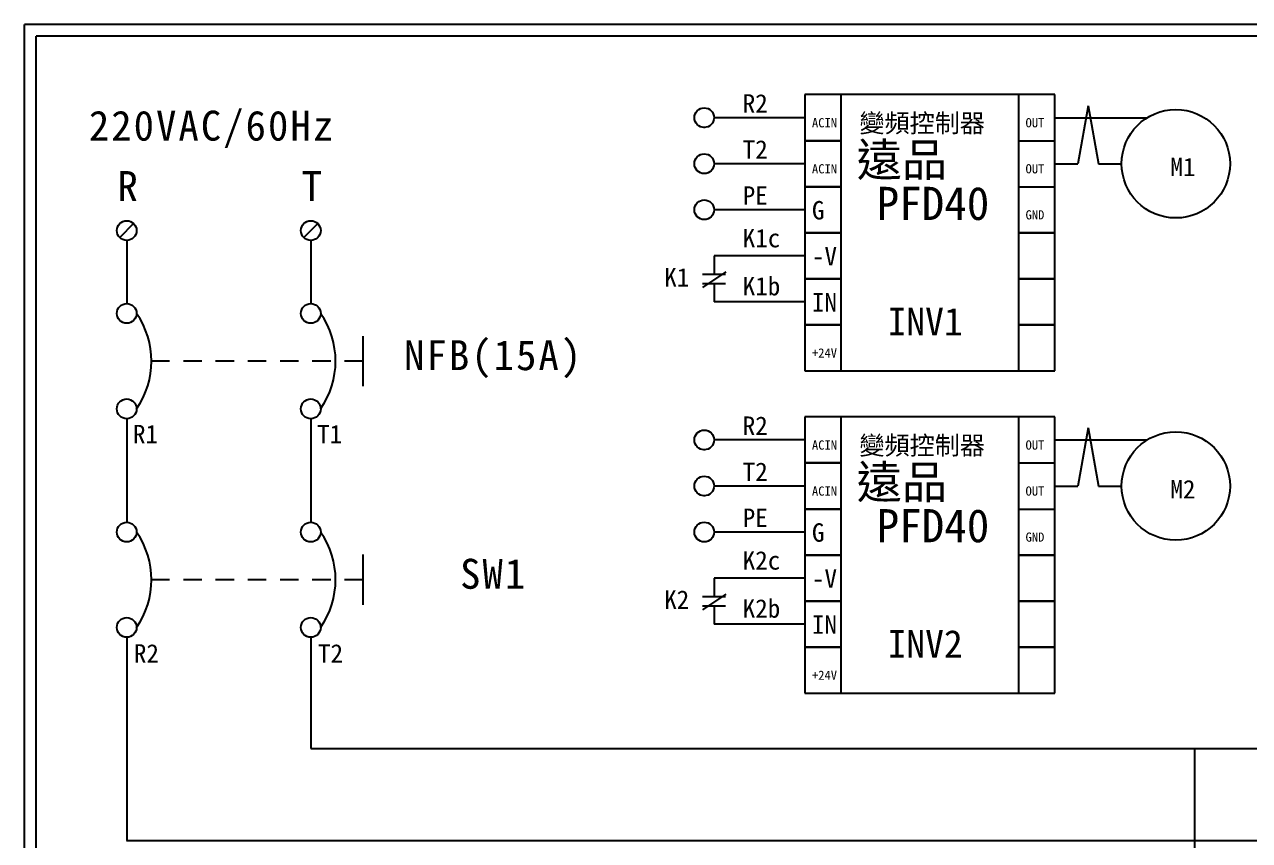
# Model space of a CAD drawing. Extents: x 10 to 297, y 3 to 207.
# Drawn here: x 10 to 143.1, y 118.4 to 207 of the extents above; entities that cross this region are included whole.
import ezdxf

# ---------------------------------------------------------------- set-up
doc = ezdxf.new("R2010")
doc.units = 0
doc.linetypes.add('HIDDEN9', pattern=[3.5, 2, -1.5])
doc.layers.get('0').update_dxf_attribs({"linetype": 'CONTINUOUS'})
doc.layers.add('圖框層', color=7, linetype='CONTINUOUS')
doc.layers.add('標尺寸層', color=3, linetype='CONTINUOUS')
doc.styles.add('STSL', font='kaiu.ttf')
doc.styles.add('標楷體', font='kaiu.ttf')

msp = doc.modelspace()

# ---------------------------------------------------------------- linework, layer by layer
at = {"color": 7}
for p, q in [((121.9, 199.35), (94.76, 199.35)), ((94.76, 199.35), (94.76, 194.35)), ((98.7, 194.35), (98.7, 199.35)), ((117.96, 199.35), (117.96, 194.35)), ((121.9, 194.35), (121.9, 199.35)), ((94.76, 194.35), (98.7, 194.35)), ((94.76, 194.35), (94.76, 189.35)), ((98.7, 189.35), (98.7, 194.35)), ((117.96, 194.35), (121.9, 194.35)), ((117.96, 194.35), (117.96, 189.35)), ((121.9, 189.35), (121.9, 194.35)), ((94.76, 189.35), (98.7, 189.35)), ((94.76, 189.35), (94.76, 184.35)), ((98.7, 184.35), (98.7, 189.35)), ((117.96, 189.35), (121.9, 189.35)), ((117.96, 189.35), (117.96, 184.35)), ((121.9, 184.35), (121.9, 189.35)), ((94.76, 184.35), (98.7, 184.35)), ((94.76, 184.35), (94.76, 179.35)), ((98.7, 179.35), (98.7, 184.35)), ((117.96, 184.35), (121.9, 184.35)), ((117.96, 184.35), (121.9, 184.35)), ((117.96, 184.35), (117.96, 179.35)), ((121.9, 179.35), (121.9, 184.35)), ((94.76, 179.35), (98.7, 179.35)), ((94.76, 179.35), (94.76, 174.35)), ((98.7, 174.35), (98.7, 179.35)), ((117.96, 179.35), (121.9, 179.35)), ((117.96, 179.35), (117.96, 174.35)), ((121.9, 174.35), (121.9, 179.35)), ((94.76, 174.35), (98.7, 174.35)), ((94.76, 174.35), (98.7, 174.35)), ((94.76, 174.35), (94.76, 169.35)), ((98.7, 169.35), (98.7, 174.35)), ((117.96, 174.35), (121.9, 174.35)), ((117.96, 174.35), (121.9, 174.35)), ((117.96, 174.35), (117.96, 169.35)), ((121.9, 169.35), (121.9, 174.35)), ((94.76, 169.35), (98.7, 169.35)), ((117.96, 169.35), (121.9, 169.35)), ((121.9, 164.35), (94.76, 164.35)), ((94.76, 164.35), (94.76, 159.35)), ((98.7, 159.35), (98.7, 164.35)), ((117.96, 164.35), (117.96, 159.35)), ((121.9, 159.35), (121.9, 164.35)), ((94.76, 159.35), (98.7, 159.35)), ((94.76, 159.35), (94.76, 154.35)), ((98.7, 154.35), (98.7, 159.35)), ((117.96, 159.35), (121.9, 159.35)), ((117.96, 159.35), (117.96, 154.35)), ((121.9, 154.35), (121.9, 159.35)), ((94.76, 154.35), (98.7, 154.35)), ((94.76, 154.35), (94.76, 149.35)), ((98.7, 149.35), (98.7, 154.35)), ((117.96, 154.35), (121.9, 154.35)), ((117.96, 154.35), (117.96, 149.35)), ((121.9, 149.35), (121.9, 154.35)), ((94.76, 149.35), (98.7, 149.35)), ((94.76, 149.35), (94.76, 144.35)), ((98.7, 144.35), (98.7, 149.35)), ((117.96, 149.35), (121.9, 149.35)), ((117.96, 149.35), (121.9, 149.35)), ((117.96, 149.35), (117.96, 144.35)), ((121.9, 144.35), (121.9, 149.35)), ((94.76, 144.35), (98.7, 144.35)), ((94.76, 144.35), (94.76, 139.35)), ((98.7, 139.35), (98.7, 144.35)), ((117.96, 144.35), (121.9, 144.35)), ((117.96, 144.35), (117.96, 139.35)), ((121.9, 139.35), (121.9, 144.35)), ((94.76, 139.35), (98.7, 139.35)), ((94.76, 139.35), (98.7, 139.35)), ((94.76, 139.35), (94.76, 134.35)), ((98.7, 134.35), (98.7, 139.35)), ((117.96, 139.35), (121.9, 139.35)), ((117.96, 139.35), (121.9, 139.35)), ((117.96, 139.35), (117.96, 134.35)), ((121.9, 134.35), (121.9, 139.35)), ((94.76, 134.35), (98.7, 134.35)), ((117.96, 134.35), (121.9, 134.35))]:
    msp.add_line(p, q, dxfattribs=at)
for p, q in [((21.85, 185.35), (20.34, 183.83)), ((41.85, 185.35), (40.34, 183.83))]:
    msp.add_line(p, q)
at = {"color": 7, "linetype": 'HIDDEN9'}
for p, q in [((46.76, 170.41), (23.79, 170.41)), ((46.76, 146.67), (23.79, 146.67))]:
    msp.add_line(p, q, dxfattribs=at)
at = {"color": 7}
for centre in [(83.83, 196.85), (83.83, 191.85), (83.83, 186.85), (83.83, 161.85), (83.83, 156.85), (83.83, 151.85)]:
    msp.add_circle(centre, 1.07, dxfattribs=at)
for centre in [(21.1, 184.59), (41.1, 184.59), (21.1, 175.59), (41.1, 175.59), (21.1, 165.23), (41.1, 165.23), (21.1, 151.84), (41.1, 151.84), (21.1, 141.49), (41.1, 141.49)]:
    msp.add_circle(centre, 1.07)
for centre in [(14.74, 170.41), (34.74, 170.41), (14.74, 146.67), (34.74, 146.67)]:
    msp.add_arc(centre, 9.05, 325.1286, 34.8714, dxfattribs=at)
at = {"layer": '圖框層', "color": 7}
for p, q in [((297, 206.97), (10, 206.97)), ((10, 3), (10, 206.97)), ((295.75, 205.72), (11.25, 205.72)), ((11.25, 4.25), (11.25, 205.72))]:
    msp.add_line(p, q, dxfattribs=at)
at = {"layer": '標尺寸層', "color": 7}
for p, q in [((98.7, 199.35), (94.76, 199.35)), ((125.53, 198.15), (124.41, 191.85)), ((125.53, 198.15), (126.66, 191.85)), ((83.83, 195.78), (83.83, 195.71)), ((94.76, 196.85), (84.9, 196.85)), ((121.9, 196.85), (131.94, 196.85)), ((98.7, 194.35), (94.76, 194.35)), ((94.76, 191.85), (84.9, 191.85)), ((121.9, 191.85), (124.41, 191.85)), ((126.66, 191.85), (129.16, 191.85)), ((83.83, 190.78), (83.83, 190.71)), ((98.7, 189.35), (94.76, 189.35)), ((98.7, 189.35), (94.76, 189.35)), ((94.76, 186.85), (84.9, 186.85)), ((83.83, 185.78), (83.83, 185.71)), ((98.7, 184.35), (94.76, 184.35)), ((121.9, 184.35), (117.96, 184.35)), ((21.1, 183.52), (21.1, 176.66)), ((41.1, 183.52), (41.1, 176.66)), ((94.76, 181.85), (84.9, 181.85)), ((84.9, 181.85), (84.9, 179.85)), ((86.18, 180.12), (83.65, 178.42)), ((83.65, 179.85), (86.15, 179.85)), ((83.65, 178.85), (86.15, 178.85)), ((84.9, 178.85), (84.9, 176.85)), ((98.7, 179.35), (94.76, 179.35)), ((121.9, 179.35), (117.96, 179.35)), ((94.76, 176.85), (84.9, 176.85)), ((98.7, 174.35), (94.76, 174.35)), ((121.9, 174.35), (117.96, 174.35)), ((46.76, 173.14), (46.76, 167.68)), ((94.76, 169.35), (121.9, 169.35)), ((21.1, 164.16), (21.1, 164.1)), ((21.1, 164.1), (21.1, 152.91)), ((41.1, 164.16), (41.1, 164.1)), ((41.1, 164.1), (41.1, 152.91)), ((98.7, 164.35), (94.76, 164.35)), ((125.53, 163.15), (124.41, 156.85)), ((125.53, 163.15), (126.66, 156.85)), ((94.76, 161.85), (84.9, 161.85)), ((121.9, 161.85), (131.94, 161.85)), ((83.83, 160.78), (83.83, 160.71)), ((98.7, 159.35), (94.76, 159.35)), ((83.83, 155.78), (83.83, 155.71)), ((94.76, 156.85), (84.9, 156.85)), ((121.9, 156.85), (124.41, 156.85)), ((126.66, 156.85), (129.16, 156.85)), ((98.7, 154.35), (94.76, 154.35)), ((98.7, 154.35), (94.76, 154.35)), ((94.76, 151.85), (84.9, 151.85)), ((83.83, 150.78), (83.83, 150.71)), ((46.76, 149.4), (46.76, 143.93)), ((98.7, 149.35), (94.76, 149.35)), ((121.9, 149.35), (117.96, 149.35)), ((94.76, 146.85), (84.9, 146.85)), ((84.9, 146.85), (84.9, 144.85)), ((86.18, 145.12), (83.65, 143.42)), ((83.65, 144.85), (86.15, 144.85)), ((83.65, 143.85), (86.15, 143.85)), ((84.9, 143.85), (84.9, 141.85)), ((98.7, 144.35), (94.76, 144.35)), ((121.9, 144.35), (117.96, 144.35)), ((94.76, 141.85), (84.9, 141.85)), ((21.1, 140.42), (21.1, 140.35)), ((21.1, 140.42), (21.1, 118.36)), ((41.1, 140.42), (41.1, 140.35)), ((41.1, 140.35), (41.1, 128.35)), ((98.7, 139.35), (94.76, 139.35)), ((121.9, 139.35), (117.96, 139.35)), ((94.76, 134.35), (121.9, 134.35)), ((41.1, 128.35), (271.72, 128.35)), ((41.1, 128.35), (41.1, 128.35)), ((137.09, 128.35), (137.08, 86.26)), ((21.09, 118.36), (272.89, 118.36))]:
    msp.add_line(p, q, dxfattribs=at)
for centre in [(135.05, 191.85), (135.05, 156.85)]:
    msp.add_circle(centre, 5.89, dxfattribs=at)

# ---------------------------------------------------------------- texts
at = {"color": 0, "char_height": 3.25, "style": '標楷體'}
for s, insert, width, attachment_point in [('\\pt6.5;{\\T1.1;220VAC/60Hz}', (16.99, 197.61), 35.213, 1), ('\\pt6.5;{\\T1.1;R}', (20.1, 191.05), 2, 1), ('\\pt6.5;{\\T1.1;T}', (40.1, 191.05), 2, 1), ('\\pt6.5;{\\T1.1;NFB(15A)}', (60.96, 172.68), 24.6072, 2), ('\\pt6.5;{\\T1.1;SW1}', (60.96, 148.94), 24.6072, 2)]:
    msp.add_mtext(s, dxfattribs=dict(at, insert=insert, width=width, attachment_point=attachment_point))
at = {"layer": '圖框層', "color": 7, "style": 'STSL'}
for s, height, p in [('R2', 2, (88.01, 197.4)), ('變頻控制器', 2, (100.68, 195.26)), ('ACIN', 1, (95.53, 195.8)), ('OUT', 1, (118.73, 195.8)), ('T2', 2, (88.01, 192.4)), ('遠品', 3.6, (100.39, 190.48)), ('ACIN', 1, (95.53, 190.8)), ('OUT', 1, (118.73, 190.8)), ('M1', 2, (134.46, 190.5)), ('PE', 2, (88.01, 187.4)), ('PFD40', 3.6, (102.55, 185.74)), ('G', 2, (95.53, 185.8)), ('GND', 1, (118.73, 185.8)), ('K1c', 2, (88.01, 182.77)), ('-V', 2, (95.53, 180.8)), ('K1', 2, (79.48, 178.51)), ('K1b', 2, (88.01, 177.55)), ('IN', 2, (95.53, 175.8)), ('INV1', 3, (103.74, 173.21)), ('+24V', 1, (95.53, 170.8)), ('R2', 2, (88.01, 162.4)), ('變頻控制器', 2, (100.68, 160.26)), ('ACIN', 1, (95.53, 160.8)), ('OUT', 1, (118.73, 160.8)), ('T2', 2, (88.01, 157.4)), ('遠品', 3.6, (100.39, 155.48)), ('M2', 2, (134.46, 155.5)), ('ACIN', 1, (95.53, 155.8)), ('OUT', 1, (118.73, 155.8)), ('PE', 2, (88.01, 152.4)), ('PFD40', 3.6, (102.55, 150.74)), ('G', 2, (95.53, 150.8)), ('GND', 1, (118.73, 150.8)), ('K2c', 2, (88.01, 147.77)), ('-V', 2, (95.53, 145.8)), ('K2', 2, (79.48, 143.51)), ('K2b', 2, (88.01, 142.55)), ('IN', 2, (95.53, 140.8)), ('INV2', 3, (103.74, 138.21)), ('+24V', 1, (95.53, 135.8))]:
    msp.add_text(s, height=height, dxfattribs=at).set_placement(p)
at = {"layer": '圖框層', "color": 4, "style": 'STSL'}
for s, p in [('R1', (21.78, 161.49)), ('T1', (41.78, 161.49)), ('R2', (21.88, 137.67)), ('T2', (41.88, 137.67))]:
    msp.add_text(s, height=2, dxfattribs=at).set_placement(p)

doc.saveas('drawing.dxf')
